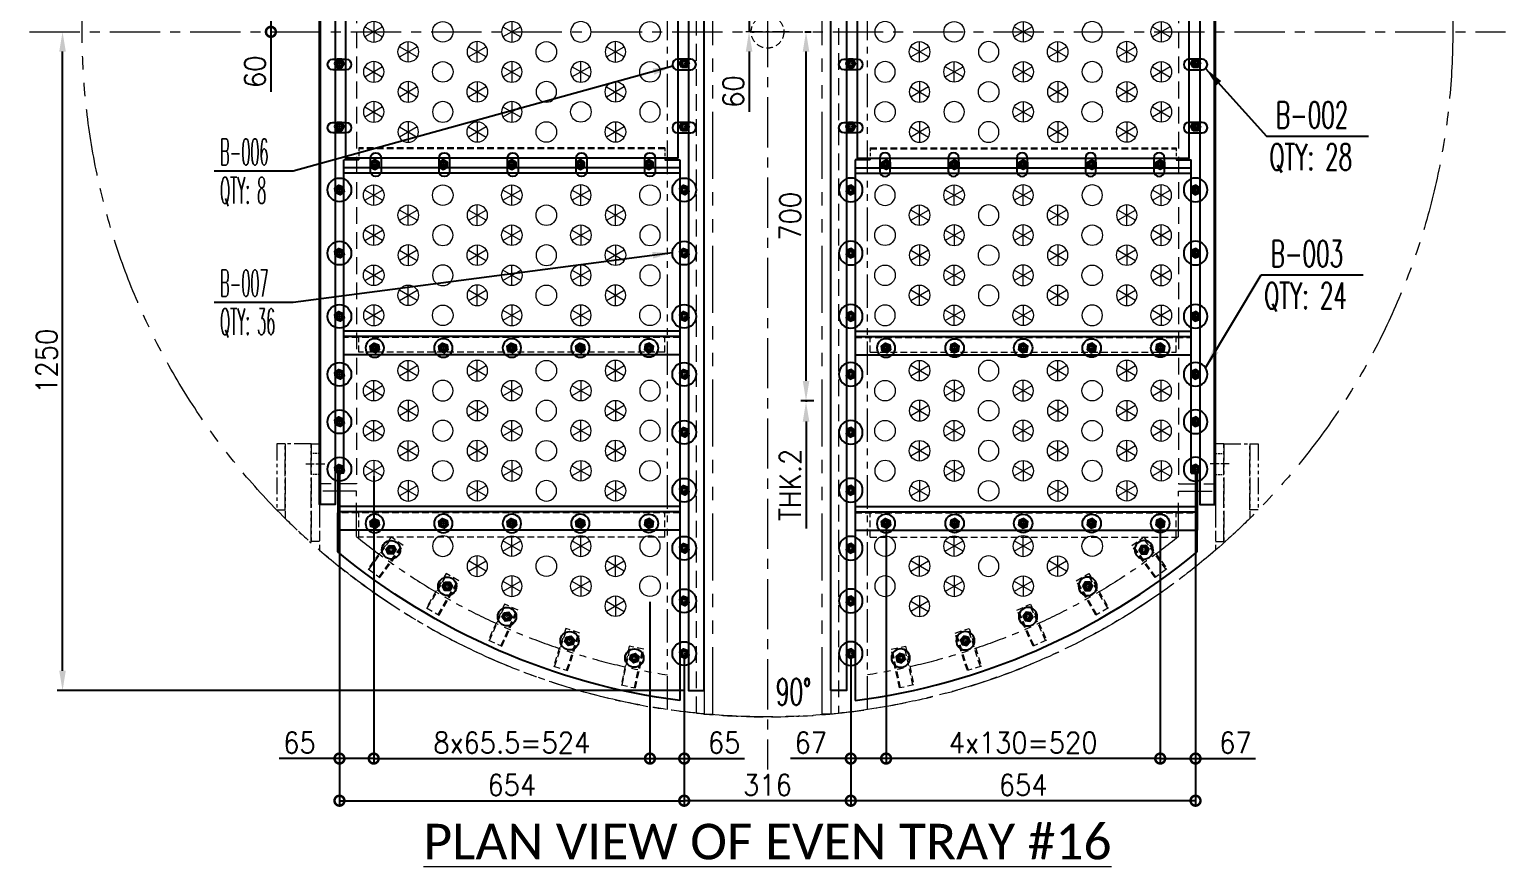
# Model space of a CAD drawing. Header units: inches. Extents: x -15980 to 45789, y -23276 to 2417.
# Drawn here: x 5910 to 8710, y -16133 to -14544 of the extents above; entities that cross this region are included whole.
import ezdxf
from ezdxf.enums import TextEntityAlignment as Align

# ---------------------------------------------------------------- set-up
doc = ezdxf.new("R2010")
doc.units = ezdxf.units.IN
doc.header["$MEASUREMENT"] = 0
for name, pattern in [('CENTER', [50.8, 31.75, -6.35, 6.35, -6.35]), ('CENTERX2', [101.6, 63.5, -12.7, 12.7, -12.7]), ('HIDDEN', [9.525, 6.35, -3.175]), ('HIDDENX2', [19.05, 12.7, -6.35]), ('PHANTOMX2', [127, 63.5, -12.7, 12.7, -12.7, 12.7, -12.7])]:
    doc.linetypes.add(name, pattern=pattern)
for name, color, linetype, lineweight in [('Center line', 181, 'CENTER', 5), ('CENTER LINES', 181, 'CENTERX2', 5), ('HATCH', 130, 'PHANTOMX2', 9), ('HIDDEN', 211, 'HIDDEN', 5), ('HIDDEN LINES', 211, 'HIDDENX2', 5), ('TEXT', 2, 'Continuous', 13)]:
    doc.layers.add(name, color=color, linetype=linetype, lineweight=lineweight)
doc.layers.add('dim', color=82, linetype='Continuous')
doc.styles.add('ROMANS', font='ROMANS.shx', dxfattribs={"width": 0.9, "bigfont": '@extfont2.shx'})
doc.styles.add('style4', font='calibri.ttf')
doc.dimstyles.new('1X25', dxfattribs={"dimscale": 25, "dimtxt": 1.6, "dimasz": 1.5, "dimexe": 0.4, "dimexo": 0.4, "dimgap": 0.4, "dimtad": 1, "dimdsep": 46, "dimtxsty": 'ROMANS', "dimcen": 0, "dimclrd": 256, "dimclre": 256, "dimclrt": 2, "dimadec": 0, "dimazin": 0, "dimtfac": 1, "dimtmove": 0, "dimatfit": 3, "dimfxl": 0.7, "dimlwd": -1, "dimlwe": -1, "dimarcsym": 1})

# ---------------------------------------------------------------- blocks, each defined once
blk = doc.blocks.new('A$Cce641c61')
at = {"ltscale": 5}
blk.add_lwpolyline([(1435, 2593), (1435, 7, -0.052064), (1165, 7), (1165, 2593, -0.052064)], format="xyb", close=True, dxfattribs=at)
at = {"ltscale": 2}
blk.add_circle((1300, 1300), 31, dxfattribs=at)
at = {"layer": 'Center line'}
for p, q in [((1300, 1341), (1300, 1259)), ((1341, 1300), (1259, 1300))]:
    blk.add_line(p, q, dxfattribs=at)
blk = doc.blocks.new('A$Ca867aaf6')
at = {"layer": 'HIDDEN', "ltscale": 2}
blk.add_blockref('A$Cce641c61', (0, 0), dxfattribs=at)
blk = doc.blocks.new('A$Cc8ec42cd')
at = {"ltscale": 2}
blk.add_lwpolyline([(0, 2589.5), (16, 2589.5), (16, -0.5), (0, -0.5)], close=True, dxfattribs=at)
blk = doc.blocks.new('A$C152ce7b7')
blk.add_lwpolyline([(1490, 2586, 0.013561), (1420, 2594.4), (1420, 5.6, 0.013561), (1490, 14)], format="xyb", close=True)
for centre in [(1458, 1240), (1458, 1120), (1458, 1000), (1458, 880), (1458, 760), (1458, 650), (1458, 540), (1458, 430), (1458, 320), (1458, 220), (1458, 120)]:
    blk.add_circle(centre, 5.5)
at = {"layer": 'Center line', "ltscale": 0.2}
for p, q in [((1466.4, 1240), (1449.6, 1240)), ((1458, 1248.4), (1458, 1231.6)), ((1466.4, 1120), (1449.6, 1120)), ((1458, 1128.4), (1458, 1111.6)), ((1458, 1008.4), (1458, 991.6)), ((1466.4, 1000), (1449.6, 1000)), ((1466.4, 880), (1449.6, 880)), ((1458, 888.4), (1458, 871.6)), ((1466.4, 760), (1449.6, 760)), ((1458, 768.4), (1458, 751.6)), ((1466.4, 650), (1449.6, 650)), ((1458, 658.4), (1458, 641.6)), ((1466.4, 540), (1449.6, 540)), ((1458, 548.4), (1458, 531.6)), ((1466.4, 430), (1449.6, 430)), ((1458, 438.4), (1458, 421.6)), ((1466.4, 320), (1449.6, 320)), ((1458, 328.4), (1458, 311.6)), ((1458, 228.4), (1458, 211.6)), ((1466.4, 220), (1449.6, 220)), ((1466.4, 120), (1449.6, 120)), ((1458, 128.4), (1458, 111.6))]:
    blk.add_line(p, q, dxfattribs=at)
blk = doc.blocks.new('A$C2abfb874')
at = {"ltscale": 0.5}
for p, q in [((1678.8, 633.2), (1678.8, 820.7)), ((1727.8, 633.2), (1727.8, 774.6)), ((1678.8, 633.2), (1727.8, 633.2))]:
    blk.add_line(p, q, dxfattribs=at)
for points in [[(1678.8, 633.2), (1662.8, 633.2), (1662.8, 818.2), (1678.8, 818.2)], [(1743.5, 758.2), (1727.8, 758.2), (1727.8, 633.2), (1743.5, 633.2)]]:
    blk.add_lwpolyline(points, close=True, dxfattribs=at)
blk.add_arc((812.8, -148.8), 1300, 45.2636, 48.2291, dxfattribs=at)
at = {"layer": 'Center line', "ltscale": 0.5}
blk.add_line((1688.8, 671.2), (1652.8, 671.2), dxfattribs=at)
at = {"layer": 'HIDDEN', "ltscale": 0.5}
for p, q in [((1662.8, 691.2), (1678.8, 691.2)), ((1662.8, 651.2), (1678.8, 651.2))]:
    blk.add_line(p, q, dxfattribs=at)
blk = doc.blocks.new('A$C3fa81b8f')
blk.add_lwpolyline([(1490, 2520.3, -0.133059), (2080, 2257.5), (2080, 2172), (2150, 2172), (2150, 2283.6, 0.142446), (1490, 2586)], format="xyb", close=True)
blk = doc.blocks.new('A$Cc8aaf600')
blk.add_blockref('A$C3fa81b8f', (-1127.5, -1853.2))
at = {"ltscale": 2}
blk.add_blockref('A$C2abfb874', (-640.3, -404.4), dxfattribs=at)
blk = doc.blocks.new('A$C957a42a7')
at = {"xscale": -1}
for name, p, rotation in [('A$C152ce7b7', (2600, 0), 359.9999999999987), ('A$Cc8ec42cd', (1196, 5.5), 359.9999999999987), ('A$Cc8aaf600', (1127.5, 746.8), 180)]:
    blk.add_blockref(name, p, dxfattribs=dict(at, rotation=rotation))
for name, p in [('A$Ca867aaf6', (0, 0)), ('A$Cc8ec42cd', (1404, 5.5)), ('A$C152ce7b7', (0, 0))]:
    blk.add_blockref(name, p)
at = {"rotation": 179.9999999999999}
blk.add_blockref('A$Cc8aaf600', (1472.5, 746.8), dxfattribs=at)
blk = doc.blocks.new('A$C0b408d54')
blk.add_lwpolyline([(0, 480), (630, 480), (630, 0), (0, 0)], close=True)
blk = doc.blocks.new('A$Cee575e1b')
blk.add_circle((7.5, 7.5), 5.5)
at = {"layer": 'Center line', "ltscale": 0.1}
for p, q in [((15, 7.5), (0, 7.5)), ((7.5, 15), (7.5, 0))]:
    blk.add_line(p, q, dxfattribs=at)
blk = doc.blocks.new('A$C3f851d6e')
at = {"layer": 'CENTER LINES'}
blk.add_line((723.6, -999.5), (731.6, -999.5), dxfattribs=at)
at = {"layer": 'HIDDEN', "ltscale": 5}
blk.add_line((728.6, -1037.5), (728.6, 678.5), dxfattribs=at)
blk.add_lwpolyline([(726.6, 678.5), (796.6, 678.5), (796.6, -1037.5), (726.6, -1037.5)], close=True, dxfattribs=at)
at = {"layer": 'HIDDEN LINES'}
for p, q in [((726.6, -992.5), (728.6, -992.5)), ((726.6, -1006.5), (728.6, -1006.5))]:
    blk.add_line(p, q, dxfattribs=at)
at = {"xscale": -1, "rotation": 180}
for p in [(757.1, -232), (757.1, -352), (757.1, -472), (757.1, -592), (757.1, -712), (757.1, -822), (757.1, -912), (757.1, -1002)]:
    blk.add_blockref('A$Cee575e1b', p, dxfattribs=at)
blk = doc.blocks.new('A$C91e3882d')
at = {"ltscale": 5}
blk.add_line((5, 0), (5, 1794), dxfattribs=at)
blk.add_lwpolyline([(3, 1794), (33, 1794), (33, 0), (3, 0)], close=True, dxfattribs=at)
at = {"layer": 'CENTER LINES'}
blk.add_line((0, 77), (8, 77), dxfattribs=at)
at = {"layer": 'HIDDEN LINES'}
for p, q in [((3, 84), (5, 84)), ((3, 70), (5, 70))]:
    blk.add_line(p, q, dxfattribs=at)
blk = doc.blocks.new('A$Cb12ea8f2')
blk.add_lwpolyline([(2500, 30), (0, 30), (0, 0), (2500, 0)], close=True)
blk = doc.blocks.new('A$C6a3627fe')
blk.add_circle((6.1, 6.1), 5.5)
at = {"layer": 'CENTER LINES'}
for p, q in [((0, 6.1), (12.1, 6.1)), ((6.1, 0), (6.1, 12.1))]:
    blk.add_line(p, q, dxfattribs=at)
blk = doc.blocks.new('A$C4fba82f2')
for p, q in [((638, 358), (0, 358)), ((638, 348.1), (0, 348.1)), ((638, 48), (0, 48)), ((638, 38.1), (0, 38.1)), ((29, 23), (0, 23)), ((609, 23), (638, 23))]:
    blk.add_line(p, q)
blk.add_lwpolyline([(638, 23), (638, 393), (0, 393), (0, 23)])
at = {"layer": 'HIDDEN LINES', "ltscale": 0.5}
for p, q in [((29, 0), (29, 23)), ((609, 0), (609, 23))]:
    blk.add_line(p, q, dxfattribs=at)
at = {"layer": 'HIDDEN LINES'}
for p, q in [((609, 2), (29, 2)), ((609, 0), (29, 0)), ((609, 0), (609, 3))]:
    blk.add_line(p, q, dxfattribs=at)
blk.add_blockref('A$C6a3627fe', (53, 374))
at = {"xscale": -1}
for p in [(195.1, 374), (325.1, 374), (455.1, 374), (585.1, 374), (65.1, 26), (195.1, 26), (325.1, 26), (455.1, 26), (585.1, 26)]:
    blk.add_blockref('A$C6a3627fe', p, dxfattribs=at)
blk = doc.blocks.new('A$C6dbf9a00')
for p, q in [((-11, 259.5), (-11, 368)), ((638, 333), (-11, 333)), ((638, 323.1), (-11, 323.1)), ((0, 259.5), (-11, 259.5))]:
    blk.add_line(p, q)
for points in [[(638, 2), (638, 368), (-11, 368)], [(0, 259.5), (0, 2)]]:
    blk.add_lwpolyline(points)
at = {"layer": 'HIDDEN LINES'}
for p, q in [((29, 30), (29, 0)), ((609, 30), (29, 30)), ((609, 30), (609, 0)), ((638, 2), (0, 2)), ((609, 0), (29, 0))]:
    blk.add_line(p, q, dxfattribs=at)
blk.add_blockref('A$C6a3627fe', (53, 348.9))
at = {"xscale": -1}
for p in [(195.1, 348.9), (325.1, 348.9), (455.1, 348.9), (585.1, 348.9), (65.1, 16), (195.1, 16), (325.1, 16), (455.1, 16), (585.1, 16)]:
    blk.add_blockref('A$C6a3627fe', p, dxfattribs=at)
blk = doc.blocks.new('A$C2ccb66f0')
blk.add_circle((5.5, 5.5), 5.5)
blk = doc.blocks.new('A$C6bf44817')
for p, q in [((943.1, 172.1), (943.1, 528.3)), ((294.1, 246.1), (294.1, 172.1))]:
    blk.add_line(p, q)
blk.add_arc((1109.1, -740.9), 1280, 97.4515, 129.5476)
at = {"layer": 'HIDDEN LINES'}
for p, q in [((914.1, 218.1), (334.1, 218.1)), ((334.1, 218.1), (334.1, 170.1)), ((914.1, 218.1), (914.1, 170.1)), ((943.1, 172.1), (294.1, 172.1)), ((914.1, 170.1), (334.1, 170.1))]:
    blk.add_line(p, q, dxfattribs=at)
for p, rotation in [((852.3, 441), 12), ((730.2, 407.7), 18.00000000000001), ((612.2, 361.8), 24.00000000000002), ((499.6, 303.8), 30.00000000000003), ((393.8, 234.3), 36.00000000000001)]:
    blk.add_blockref('A$C2ccb66f0', p, dxfattribs=dict(rotation=rotation))
at = {"xscale": -1}
for p in [(370.2, 186), (500.2, 186), (630.2, 186), (760.2, 186), (890.2, 186)]:
    blk.add_blockref('A$C6a3627fe', p, dxfattribs=at)
blk = doc.blocks.new('A$C764adc2b')
for name, p, rotation in [('A$Cb12ea8f2', (1130, 2530), 270), ('A$C4fba82f2', (2084, 1060), 180), ('A$C6dbf9a00', (2084, 702), 180), ('A$C6bf44817', (2389.1, 539.1), 180)]:
    blk.add_blockref(name, p, dxfattribs=dict(rotation=rotation))
at = {"xscale": -1}
for name, p, rotation in [('A$Cb12ea8f2', (1430, 2530), 90), ('A$C4fba82f2', (476, 1060), 180), ('A$C6dbf9a00', (476, 702), 180), ('A$C6bf44817', (170.9, 539.1), 180)]:
    blk.add_blockref(name, p, dxfattribs=dict(at, rotation=rotation))
for name, p in [('A$C91e3882d', (427, 383)), ('A$C3f851d6e', (-296.6, 1459.5)), ('A$C0b408d54', (480, 1040))]:
    blk.add_blockref(name, p)
for name, p in [('A$C91e3882d', (2133, 383)), ('A$C3f851d6e', (2856.6, 1459.5)), ('A$C0b408d54', (2080, 1040))]:
    blk.add_blockref(name, p, dxfattribs=at)
blk = doc.blocks.new('A$C11cce40c')
at = {"layer": 'TEXT'}
blk.add_circle((19.5, 19.5), 19.5, dxfattribs=at)
blk = doc.blocks.new('A$Ce7f1c790')
at = {"layer": 'TEXT'}
for p, q in [((2.6, 29.2), (36.4, 9.7)), ((36.4, 29.2), (2.6, 9.7)), ((19.5, 39), (19.5, 0))]:
    blk.add_line(p, q, dxfattribs=at)
blk.add_circle((19.5, 19.5), 19.5, dxfattribs=at)
blk = doc.blocks.new('A$C5fb7b078')
at = {"xscale": -1}
for name, p in [('A$Ce7f1c790', (39, 190)), ('A$Ce7f1c790', (301, 190)), ('A$C11cce40c', (432, 190)), ('A$C11cce40c', (1009, 190)), ('A$C11cce40c', (1402, 190)), ('A$Ce7f1c790', (39, 114)), ('A$Ce7f1c790', (301, 114)), ('A$C11cce40c', (1009, 114)), ('A$C11cce40c', (1402, 114)), ('A$Ce7f1c790', (104.5, 76)), ('A$C11cce40c', (366.5, 76)), ('A$Ce7f1c790', (1074.5, 76)), ('A$Ce7f1c790', (1336.5, 76)), ('A$Ce7f1c790', (39, 38)), ('A$Ce7f1c790', (301, 38)), ('A$Ce7f1c790', (104.5, 0)), ('A$Ce7f1c790', (1074.5, 0)), ('A$Ce7f1c790', (1336.5, 0)), ('A$C11cce40c', (1009, -120)), ('A$C11cce40c', (1402, -120)), ('A$Ce7f1c790', (1140, -196)), ('A$Ce7f1c790', (104.5, -234)), ('A$C11cce40c', (366.5, -234)), ('A$Ce7f1c790', (1074.5, -234)), ('A$Ce7f1c790', (1336.5, -234)), ('A$Ce7f1c790', (39, -348)), ('A$Ce7f1c790', (301, -348)), ('A$C11cce40c', (1009, -348)), ('A$C11cce40c', (1402, -348)), ('A$Ce7f1c790', (1140, -491)), ('A$Ce7f1c790', (104.5, -529)), ('A$C11cce40c', (366.5, -529)), ('A$Ce7f1c790', (1074.5, -529)), ('A$Ce7f1c790', (1336.5, -529)), ('A$Ce7f1c790', (39, -643)), ('A$Ce7f1c790', (301, -643)), ('A$C11cce40c', (1009, -643)), ('A$Ce7f1c790', (1140, -643)), ('A$C11cce40c', (1402, -643)), ('A$Ce7f1c790', (104.5, -681)), ('A$C11cce40c', (366.5, -681)), ('A$Ce7f1c790', (1074.5, -681)), ('A$Ce7f1c790', (1336.5, -681)), ('A$Ce7f1c790', (301, -862)), ('A$C11cce40c', (1009, -862)), ('A$Ce7f1c790', (1140, -862)), ('A$Ce7f1c790', (1074.5, -900))]:
    blk.add_blockref(name, p, dxfattribs=at)
for name, p in [('A$C11cce40c', (131, 190)), ('A$C11cce40c', (524, 190)), ('A$C11cce40c', (1101, 190)), ('A$Ce7f1c790', (1232, 190)), ('A$Ce7f1c790', (1494, 190)), ('A$C11cce40c', (131, 114)), ('A$C11cce40c', (524, 114)), ('A$Ce7f1c790', (1232, 114)), ('A$Ce7f1c790', (1494, 114)), ('A$Ce7f1c790', (196.5, 76)), ('A$Ce7f1c790', (458.5, 76)), ('A$C11cce40c', (1166.5, 76)), ('A$Ce7f1c790', (1428.5, 76)), ('A$Ce7f1c790', (1232, 38)), ('A$Ce7f1c790', (1494, 38)), ('A$Ce7f1c790', (196.5, 0)), ('A$Ce7f1c790', (458.5, 0)), ('A$Ce7f1c790', (1428.5, 0)), ('A$C11cce40c', (131, -120)), ('A$C11cce40c', (524, -120)), ('A$Ce7f1c790', (393, -196)), ('A$Ce7f1c790', (196.5, -234)), ('A$Ce7f1c790', (458.5, -234)), ('A$C11cce40c', (1166.5, -234)), ('A$Ce7f1c790', (1428.5, -234)), ('A$C11cce40c', (131, -348)), ('A$C11cce40c', (524, -348)), ('A$Ce7f1c790', (1232, -348)), ('A$Ce7f1c790', (1494, -348)), ('A$Ce7f1c790', (393, -491)), ('A$Ce7f1c790', (196.5, -529)), ('A$Ce7f1c790', (458.5, -529)), ('A$C11cce40c', (1166.5, -529)), ('A$Ce7f1c790', (1428.5, -529)), ('A$C11cce40c', (131, -643)), ('A$Ce7f1c790', (393, -643)), ('A$C11cce40c', (524, -643)), ('A$Ce7f1c790', (1232, -643)), ('A$Ce7f1c790', (1494, -643)), ('A$Ce7f1c790', (196.5, -681)), ('A$Ce7f1c790', (458.5, -681)), ('A$C11cce40c', (1166.5, -681)), ('A$Ce7f1c790', (1428.5, -681)), ('A$Ce7f1c790', (393, -862)), ('A$C11cce40c', (524, -862)), ('A$Ce7f1c790', (1232, -862)), ('A$Ce7f1c790', (458.5, -900))]:
    blk.add_blockref(name, p)
at = {"rotation": 180}
for name, p in [('A$Ce7f1c790', (104.5, 191)), ('A$C11cce40c', (366.5, 191)), ('A$Ce7f1c790', (1074.5, 191)), ('A$Ce7f1c790', (1336.5, 191)), ('A$Ce7f1c790', (1140, 153)), ('A$C11cce40c', (432, 77)), ('A$C11cce40c', (1009, 77)), ('A$C11cce40c', (1402, 77)), ('A$C11cce40c', (366.5, 39)), ('A$Ce7f1c790', (39, -81)), ('A$Ce7f1c790', (301, -81)), ('A$Ce7f1c790', (1140, -81)), ('A$Ce7f1c790', (104.5, -119)), ('A$C11cce40c', (366.5, -119)), ('A$Ce7f1c790', (1074.5, -119)), ('A$Ce7f1c790', (1336.5, -119)), ('A$Ce7f1c790', (39, -157)), ('A$Ce7f1c790', (301, -157)), ('A$C11cce40c', (1009, -157)), ('A$C11cce40c', (1402, -157)), ('A$Ce7f1c790', (39, -233)), ('A$Ce7f1c790', (301, -233)), ('A$C11cce40c', (1009, -233)), ('A$Ce7f1c790', (1140, -233)), ('A$C11cce40c', (1402, -233)), ('A$Ce7f1c790', (104.5, -271)), ('A$C11cce40c', (366.5, -271)), ('A$Ce7f1c790', (1074.5, -271)), ('A$Ce7f1c790', (1336.5, -271)), ('A$Ce7f1c790', (1140, -309)), ('A$Ce7f1c790', (104.5, -414)), ('A$C11cce40c', (366.5, -414)), ('A$Ce7f1c790', (1074.5, -414)), ('A$Ce7f1c790', (1336.5, -414)), ('A$Ce7f1c790', (39, -452)), ('A$Ce7f1c790', (301, -452)), ('A$C11cce40c', (1009, -452)), ('A$C11cce40c', (1402, -452)), ('A$Ce7f1c790', (39, -528)), ('A$Ce7f1c790', (301, -528)), ('A$C11cce40c', (1009, -528)), ('A$Ce7f1c790', (1140, -528)), ('A$C11cce40c', (1402, -528)), ('A$Ce7f1c790', (104.5, -566)), ('A$C11cce40c', (366.5, -566)), ('A$Ce7f1c790', (1074.5, -566)), ('A$Ce7f1c790', (1336.5, -566)), ('A$Ce7f1c790', (301, -747)), ('A$C11cce40c', (1009, -747)), ('A$Ce7f1c790', (1140, -747)), ('A$C11cce40c', (1402, -747)), ('A$C11cce40c', (366.5, -785)), ('A$Ce7f1c790', (1074.5, -785)), ('A$Ce7f1c790', (1336.5, -785))]:
    blk.add_blockref(name, p, dxfattribs=at)
at = {"xscale": -1, "rotation": 180}
for name, p in [('A$Ce7f1c790', (196.5, 191)), ('A$Ce7f1c790', (458.5, 191)), ('A$C11cce40c', (1166.5, 191)), ('A$Ce7f1c790', (1428.5, 191)), ('A$Ce7f1c790', (393, 153)), ('A$C11cce40c', (131, 77)), ('A$C11cce40c', (524, 77)), ('A$C11cce40c', (1101, 77)), ('A$C11cce40c', (1166.5, 39)), ('A$Ce7f1c790', (393, -81)), ('A$Ce7f1c790', (1232, -81)), ('A$Ce7f1c790', (1494, -81)), ('A$Ce7f1c790', (196.5, -119)), ('A$Ce7f1c790', (458.5, -119)), ('A$C11cce40c', (1166.5, -119)), ('A$Ce7f1c790', (1428.5, -119)), ('A$C11cce40c', (131, -157)), ('A$C11cce40c', (524, -157)), ('A$Ce7f1c790', (1232, -157)), ('A$Ce7f1c790', (1494, -157)), ('A$C11cce40c', (131, -233)), ('A$Ce7f1c790', (393, -233)), ('A$C11cce40c', (524, -233)), ('A$Ce7f1c790', (1232, -233)), ('A$Ce7f1c790', (1494, -233)), ('A$Ce7f1c790', (196.5, -271)), ('A$Ce7f1c790', (458.5, -271)), ('A$C11cce40c', (1166.5, -271)), ('A$Ce7f1c790', (1428.5, -271)), ('A$Ce7f1c790', (393, -309)), ('A$Ce7f1c790', (196.5, -414)), ('A$Ce7f1c790', (458.5, -414)), ('A$C11cce40c', (1166.5, -414)), ('A$Ce7f1c790', (1428.5, -414)), ('A$C11cce40c', (131, -452)), ('A$C11cce40c', (524, -452)), ('A$Ce7f1c790', (1232, -452)), ('A$Ce7f1c790', (1494, -452)), ('A$C11cce40c', (131, -528)), ('A$Ce7f1c790', (393, -528)), ('A$C11cce40c', (524, -528)), ('A$Ce7f1c790', (1232, -528)), ('A$Ce7f1c790', (1494, -528)), ('A$Ce7f1c790', (196.5, -566)), ('A$Ce7f1c790', (458.5, -566)), ('A$C11cce40c', (1166.5, -566)), ('A$Ce7f1c790', (1428.5, -566)), ('A$C11cce40c', (131, -747)), ('A$Ce7f1c790', (393, -747)), ('A$C11cce40c', (524, -747)), ('A$Ce7f1c790', (1232, -747)), ('A$Ce7f1c790', (196.5, -785)), ('A$Ce7f1c790', (458.5, -785)), ('A$C11cce40c', (1166.5, -785))]:
    blk.add_blockref(name, p, dxfattribs=at)
blk = doc.blocks.new('A$C6a1ac27a')
at = {"color": 2, "transparency": 33554585}
blk.add_lwpolyline([(26.1, 21), (18.8, 26.6), (10.2, 23.2), (8.9, 14), (16.2, 8.4), (24.8, 11.8)], close=True, dxfattribs=at)
at = {"ltscale": 0.5, "transparency": 33554585}
blk.add_circle((17.5, 17.5), 17.5, dxfattribs=at)
at = {"color": 2, "transparency": 33554585}
for radius in [7.3, 4.19]:
    blk.add_circle((17.5, 17.5), radius, dxfattribs=at)
at = {"layer": 'HATCH', "transparency": 33554585}
blk.add_arc((17.5, 17.5), 5, 11.9506, 281.9506, dxfattribs=at)
blk = doc.blocks.new('A$C06B83E83')
at = {"color": 2, "transparency": 33554585}
blk.add_lwpolyline([(31.1, 19), (23.8, 13.4), (15.2, 16.8), (13.9, 26), (21.2, 31.6), (29.8, 28.2)], close=True, dxfattribs=at)
at = {"ltscale": 0.5, "transparency": 33554585}
blk.add_circle((22.5, 22.5), 22.5, dxfattribs=at)
at = {"color": 2, "transparency": 33554585}
for radius in [7.3, 4.19]:
    blk.add_circle((22.5, 22.5), radius, dxfattribs=at)
at = {"layer": 'HATCH', "transparency": 33554585}
blk.add_arc((22.5, 22.5), 5, 78.0497, 348.0497, dxfattribs=at)
blk = doc.blocks.new('A$C180E2B9A')
at = {"transparency": 33554585}
blk.add_lwpolyline([(10, 0, -1), (10, 20), (35, 20, -1), (35, 0), (10, 0)], format="xyb", dxfattribs=at)
at = {"color": 2, "transparency": 33554585}
blk.add_lwpolyline([(27.1, 4), (31.7, 12), (27.1, 20), (17.9, 20), (13.3, 12), (17.9, 4)], close=True, dxfattribs=at)
for radius in [7.3, 4.19]:
    blk.add_circle((22.5, 12), radius, dxfattribs=at)
at = {"layer": 'HATCH', "transparency": 33554585}
blk.add_arc((22.5, 12), 5, 290, 200, dxfattribs=at)
blk = doc.blocks.new('A$C9178737d')
at = {"color": 2, "transparency": 33554559}
blk.add_lwpolyline([(25.5, 15.4), (17.5, 10.8), (9.5, 15.4), (9.5, 24.6), (17.5, 29.2), (25.5, 24.6)], close=True, dxfattribs=at)
at = {"transparency": 33554559}
blk.add_circle((17.5, 20), 17.5, dxfattribs=at)
at = {"color": 2, "transparency": 33554559}
for radius in [7.3, 4.19]:
    blk.add_circle((17.5, 20), radius, dxfattribs=at)
at = {"layer": 'CENTER LINES', "linetype": 'CENTER', "ltscale": 0.2, "transparency": 33554559}
for p, q in [((17.5, 28.1), (17.5, 11.9)), ((9.4, 20), (25.6, 20))]:
    blk.add_line(p, q, dxfattribs=at)
at = {"layer": 'HATCH', "transparency": 33554559}
blk.add_arc((17.5, 20), 5, 70, 340, dxfattribs=at)
at = {"layer": 'HIDDEN', "linetype": 'HIDDEN', "ltscale": 2, "transparency": 33554559}
for p, q in [((31.5, 75), (3.5, 75)), ((3.5, 75), (3.5, 0)), ((5.5, 75), (5.5, 0)), ((29.5, 75), (29.5, 0)), ((31.5, 0), (31.5, 75)), ((3.5, 0), (31.5, 0))]:
    blk.add_line(p, q, dxfattribs=at)
at = {"layer": 'HIDDEN LINES', "linetype": 'HIDDEN', "ltscale": 0.5, "transparency": 33554559}
blk.add_circle((17.5, 20), 5.25, dxfattribs=at)
blk = doc.blocks.new('A$C559dc4ab')
at = {"ltscale": 6}
for p in [(0, 1173.2), (970, 1173.2), (0, 1053.2), (970, 1053.2)]:
    blk.add_blockref('A$C180E2B9A', p, dxfattribs=at)
at = {"ltscale": 6, "xscale": -1}
for p in [(699, 1173.2), (1669, 1173.2), (699, 1053.2), (1669, 1053.2)]:
    blk.add_blockref('A$C180E2B9A', p, dxfattribs=at)
at = {"ltscale": 6}
for name, p, rotation in [('A$C180E2B9A', (101.5, 970.7), 90.00000000000001), ('A$C180E2B9A', (231.5, 970.7), 90.00000000000001), ('A$C180E2B9A', (361.5, 970.7), 90.00000000000001), ('A$C180E2B9A', (491.5, 970.7), 90.00000000000001), ('A$C180E2B9A', (621.5, 970.7), 90.00000000000001), ('A$C06B83E83', (0, 922.7), 359.9996870075435), ('A$C06B83E83', (654, 922.7), 359.9996870075435), ('A$C06B83E83', (0, 802.7), 359.9996870075435), ('A$C06B83E83', (654, 802.7), 359.9996870075435), ('A$C06B83E83', (0, 682.7), 359.9996870075435), ('A$C06B83E83', (654, 682.7), 359.9996870075435), ('A$C06B83E83', (0, 572.7), 359.9996870075435), ('A$C06B83E83', (654, 572.7), 359.9996870075435), ('A$C06B83E83', (0, 482.7), 359.9996870075435), ('A$C06B83E83', (654, 462.7), 359.9996870075435), ('A$C06B83E83', (0, 392.7), 359.9996870075435), ('A$C06B83E83', (654, 352.7), 359.9996870075435), ('A$C06B83E83', (654, 242.7), 359.9996870075435), ('A$C06B83E83', (654, 142.7), 359.9996870075435), ('A$C06B83E83', (654, 42.7), 359.9996870075435)]:
    blk.add_blockref(name, p, dxfattribs=dict(at, rotation=rotation))
at = {"ltscale": 6, "xscale": -1}
for name, p, rotation in [('A$C180E2B9A', (1047.5, 970.7), 270), ('A$C180E2B9A', (1177.5, 970.7), 270), ('A$C180E2B9A', (1307.5, 970.7), 270), ('A$C180E2B9A', (1437.5, 970.7), 270), ('A$C180E2B9A', (1567.5, 970.7), 270), ('A$C06B83E83', (1015, 922.7), 0.0003129924565126174), ('A$C06B83E83', (1669, 922.7), 0.0003129924565126174), ('A$C06B83E83', (1015, 802.7), 0.0003129924565126174), ('A$C06B83E83', (1669, 802.7), 0.0003129924565126174), ('A$C06B83E83', (1015, 682.7), 0.0003129924565126174), ('A$C06B83E83', (1669, 682.7), 0.0003129924565126174), ('A$C06B83E83', (1015, 572.7), 0.0003129924565126174), ('A$C06B83E83', (1669, 572.7), 0.0003129924565126174), ('A$C06B83E83', (1015, 462.7), 0.0003129924565126174), ('A$C06B83E83', (1669, 482.7), 0.0003129924565126174), ('A$C06B83E83', (1669, 392.7), 0.0003129924565126174), ('A$C06B83E83', (1015, 352.7), 0.0003129924565126174), ('A$C06B83E83', (1015, 242.7), 0.0003129924565126174), ('A$C06B83E83', (1015, 142.7), 0.0003129924565126174), ('A$C06B83E83', (1015, 42.7), 0.0003129924565126174)]:
    blk.add_blockref(name, p, dxfattribs=dict(at, rotation=rotation))
at = {"xscale": -1}
for name, p, rotation in [('A$C6a1ac27a', (72, 662.7), 180), ('A$C6a1ac27a', (202, 662.7), 180), ('A$C6a1ac27a', (332, 662.7), 180), ('A$C6a1ac27a', (462, 662.7), 180), ('A$C6a1ac27a', (1042, 662.7), 180), ('A$C6a1ac27a', (72, 329.7), 180), ('A$C6a1ac27a', (202, 329.7), 180), ('A$C6a1ac27a', (332, 329.7), 180), ('A$C6a1ac27a', (462, 329.7), 180), ('A$C6a1ac27a', (1042, 329.7), 180), ('A$C9178737d', (1522.7, 268.1), 216.0000000001612), ('A$C9178737d', (1416.8, 201.5), 210.0000000001612), ('A$C9178737d', (1304.6, 146.4), 204.0000000001612), ('A$C9178737d', (1187.1, 103.2), 198.0000000001612), ('A$C9178737d', (1065.8, 72.6), 192.0000000001613)]:
    blk.add_blockref(name, p, dxfattribs=dict(at, rotation=rotation))
for name, p, rotation in [('A$C6a1ac27a', (627, 662.7), 180), ('A$C6a1ac27a', (1207, 662.7), 180), ('A$C6a1ac27a', (1337, 662.7), 180), ('A$C6a1ac27a', (1467, 662.7), 180), ('A$C6a1ac27a', (1597, 662.7), 180), ('A$C6a1ac27a', (627, 329.7), 180), ('A$C6a1ac27a', (1207, 329.7), 180), ('A$C6a1ac27a', (1337, 329.7), 180), ('A$C6a1ac27a', (1467, 329.7), 180), ('A$C6a1ac27a', (1597, 329.7), 180), ('A$C9178737d', (146.3, 268.1), 143.9999999998388), ('A$C9178737d', (252.2, 201.5), 149.9999999998388), ('A$C9178737d', (364.4, 146.4), 155.9999999998388), ('A$C9178737d', (481.9, 103.2), 161.9999999998388), ('A$C9178737d', (603.2, 72.6), 167.9999999998388)]:
    blk.add_blockref(name, p, dxfattribs=dict(rotation=rotation))
blk = doc.blocks.new('_DotSmall')
at = {"color": 0, "linetype": 'ByBlock', "const_width": 0.5}
blk.add_lwpolyline([(-0.0625, 0, 1), (0.0625, 0, 1)], format="xyb", close=True, dxfattribs=at)
blk = doc.blocks.new('*D498')
at = {"layer": 'Defpoints', "color": 0, "transparency": 16777216}
for p in [(8122.1, -15378.6), (8055.1, -15481.6), (8055.1, -15927.7)]:
    blk.add_point(p, dxfattribs=at)
at = {"layer": 'dim', "transparency": 16777216}
for p, q in [((8122.1, -15388.6), (8122.1, -15937.7)), ((8055.1, -15491.6), (8055.1, -15937.7)), ((8055.1, -15927.7), (8122.1, -15927.7)), ((8122.1, -15927.7), (8236.2, -15927.7))]:
    blk.add_line(p, q, dxfattribs=at)
at = {"layer": 'dim', "transparency": 16777216, "xscale": 37.5, "yscale": 37.5, "zscale": 37.5, "rotation": 180}
blk.add_blockref('_DotSmall', (8055.1, -15927.7), dxfattribs=at)
at = {"layer": 'dim', "transparency": 16777216, "xscale": 37.5, "yscale": 37.5, "zscale": 37.5}
blk.add_blockref('_DotSmall', (8122.1, -15927.7), dxfattribs=at)
at = {"layer": 'dim', "color": 2, "transparency": 16777216, "insert": (8197.9, -15897.7), "char_height": 40, "attachment_point": 5, "style": 'ROMANS'}
blk.add_mtext('67', dxfattribs=at)
blk = doc.blocks.new('*D499')
at = {"layer": 'Defpoints', "color": 0, "transparency": 16777216}
for p in [(7535.1, -15481.6), (8055.1, -15481.6), (7535.1, -15927.7)]:
    blk.add_point(p, dxfattribs=at)
at = {"layer": 'dim', "transparency": 16777216}
for p, q in [((7535.1, -15491.6), (7535.1, -15937.7)), ((8055.1, -15491.6), (8055.1, -15937.7)), ((8055.1, -15927.7), (7535.1, -15927.7))]:
    blk.add_line(p, q, dxfattribs=at)
at = {"layer": 'dim', "transparency": 16777216, "xscale": 37.5, "yscale": 37.5, "zscale": 37.5, "rotation": 180}
blk.add_blockref('_DotSmall', (7535.1, -15927.7), dxfattribs=at)
at = {"layer": 'dim', "transparency": 16777216, "xscale": 37.5, "yscale": 37.5, "zscale": 37.5}
blk.add_blockref('_DotSmall', (8055.1, -15927.7), dxfattribs=at)
at = {"layer": 'dim', "color": 2, "transparency": 16777216, "insert": (7795.1, -15897.7), "char_height": 40, "attachment_point": 5, "style": 'ROMANS'}
blk.add_mtext('4x130=520', dxfattribs=at)
blk = doc.blocks.new('*D500')
at = {"layer": 'Defpoints', "color": 0, "transparency": 16777216}
for p in [(7535.1, -15481.6), (7468.1, -15728.6), (7468.1, -15927.7)]:
    blk.add_point(p, dxfattribs=at)
at = {"layer": 'dim', "transparency": 16777216}
for p, q in [((7535.1, -15491.6), (7535.1, -15937.7)), ((7468.1, -15738.6), (7468.1, -15937.7)), ((7468.1, -15927.7), (7354, -15927.7)), ((7535.1, -15927.7), (7468.1, -15927.7))]:
    blk.add_line(p, q, dxfattribs=at)
at = {"layer": 'dim', "transparency": 16777216, "xscale": 37.5, "yscale": 37.5, "zscale": 37.5, "rotation": 180}
blk.add_blockref('_DotSmall', (7468.1, -15927.7), dxfattribs=at)
at = {"layer": 'dim', "transparency": 16777216, "xscale": 37.5, "yscale": 37.5, "zscale": 37.5}
blk.add_blockref('_DotSmall', (7535.1, -15927.7), dxfattribs=at)
at = {"layer": 'dim', "color": 2, "transparency": 16777216, "insert": (7392.3, -15897.7), "char_height": 40, "attachment_point": 5, "style": 'ROMANS'}
blk.add_mtext('67', dxfattribs=at)
blk = doc.blocks.new('*D501')
at = {"layer": 'Defpoints', "color": 0, "transparency": 16777216}
for p in [(8122.1, -15378.6), (7468.1, -15728.6), (7468.1, -16007.7)]:
    blk.add_point(p, dxfattribs=at)
at = {"layer": 'dim', "transparency": 16777216}
for p, q in [((8122.1, -15388.6), (8122.1, -16017.7)), ((7468.1, -15738.6), (7468.1, -16017.7)), ((8122.1, -16007.7), (7468.1, -16007.7))]:
    blk.add_line(p, q, dxfattribs=at)
at = {"layer": 'dim', "transparency": 16777216, "xscale": 37.5, "yscale": 37.5, "zscale": 37.5, "rotation": 180}
blk.add_blockref('_DotSmall', (7468.1, -16007.7), dxfattribs=at)
at = {"layer": 'dim', "transparency": 16777216, "xscale": 37.5, "yscale": 37.5, "zscale": 37.5}
blk.add_blockref('_DotSmall', (8122.1, -16007.7), dxfattribs=at)
at = {"layer": 'dim', "color": 2, "transparency": 16777216, "insert": (7795.1, -15977.7), "char_height": 40, "attachment_point": 5, "style": 'ROMANS'}
blk.add_mtext('654', dxfattribs=at)
blk = doc.blocks.new('*D487')
at = {"layer": 'Defpoints', "color": 0, "transparency": 16777216}
for p in [(6498.1, -15378.6), (7152.1, -15728.6), (7152.1, -16007.7)]:
    blk.add_point(p, dxfattribs=at)
at = {"layer": 'dim', "transparency": 16777216}
for p, q in [((6498.1, -15388.6), (6498.1, -16017.7)), ((7152.1, -15738.6), (7152.1, -16017.7)), ((6498.1, -16007.7), (7152.1, -16007.7))]:
    blk.add_line(p, q, dxfattribs=at)
at = {"layer": 'dim', "transparency": 16777216, "xscale": 37.5, "yscale": 37.5, "zscale": 37.5, "rotation": 180}
blk.add_blockref('_DotSmall', (6498.1, -16007.7), dxfattribs=at)
at = {"layer": 'dim', "transparency": 16777216, "xscale": 37.5, "yscale": 37.5, "zscale": 37.5}
blk.add_blockref('_DotSmall', (7152.1, -16007.7), dxfattribs=at)
at = {"layer": 'dim', "color": 2, "transparency": 16777216, "insert": (6825.1, -15977.7), "char_height": 40, "attachment_point": 5, "style": 'ROMANS'}
blk.add_mtext('654', dxfattribs=at)
blk = doc.blocks.new('*D502')
at = {"layer": 'Defpoints', "color": 0, "transparency": 16777216}
for p in [(6498.1, -15378.6), (6563.1, -15381.6), (6563.1, -15927.7)]:
    blk.add_point(p, dxfattribs=at)
at = {"layer": 'dim', "transparency": 16777216}
for p, q in [((6498.1, -15388.6), (6498.1, -15937.7)), ((6563.1, -15391.6), (6563.1, -15937.7)), ((6498.1, -15927.7), (6384, -15927.7)), ((6563.1, -15927.7), (6498.1, -15927.7))]:
    blk.add_line(p, q, dxfattribs=at)
at = {"layer": 'dim', "transparency": 16777216, "xscale": 37.5, "yscale": 37.5, "zscale": 37.5, "rotation": 180}
blk.add_blockref('_DotSmall', (6498.1, -15927.7), dxfattribs=at)
at = {"layer": 'dim', "transparency": 16777216, "xscale": 37.5, "yscale": 37.5, "zscale": 37.5}
blk.add_blockref('_DotSmall', (6563.1, -15927.7), dxfattribs=at)
at = {"layer": 'dim', "color": 2, "transparency": 16777216, "insert": (6422.3, -15897.7), "char_height": 40, "attachment_point": 5, "style": 'ROMANS'}
blk.add_mtext('65', dxfattribs=at)
blk = doc.blocks.new('*D503')
at = {"layer": 'Defpoints', "color": 0, "transparency": 16777216}
for p in [(6563.1, -15381.6), (7087.1, -15620.1), (7087.1, -15927.7)]:
    blk.add_point(p, dxfattribs=at)
at = {"layer": 'dim', "transparency": 16777216}
for p, q in [((6563.1, -15391.6), (6563.1, -15937.7)), ((7087.1, -15630.1), (7087.1, -15937.7)), ((6563.1, -15927.7), (7087.1, -15927.7))]:
    blk.add_line(p, q, dxfattribs=at)
at = {"layer": 'dim', "transparency": 16777216, "xscale": 37.5, "yscale": 37.5, "zscale": 37.5, "rotation": 180}
blk.add_blockref('_DotSmall', (6563.1, -15927.7), dxfattribs=at)
at = {"layer": 'dim', "transparency": 16777216, "xscale": 37.5, "yscale": 37.5, "zscale": 37.5}
blk.add_blockref('_DotSmall', (7087.1, -15927.7), dxfattribs=at)
at = {"layer": 'dim', "color": 2, "transparency": 16777216, "insert": (6825.1, -15897.7), "char_height": 40, "attachment_point": 5, "style": 'ROMANS'}
blk.add_mtext('8x65.5=524', dxfattribs=at)
blk = doc.blocks.new('*D488')
at = {"layer": 'Defpoints', "color": 0, "transparency": 16777216}
for p in [(7087.1, -15620.1), (7152.1, -15728.6), (7152.1, -15927.7)]:
    blk.add_point(p, dxfattribs=at)
at = {"layer": 'dim', "transparency": 16777216}
for p, q in [((7087.1, -15630.1), (7087.1, -15937.7)), ((7152.1, -15738.6), (7152.1, -15937.7)), ((7087.1, -15927.7), (7152.1, -15927.7)), ((7152.1, -15927.7), (7266.2, -15927.7))]:
    blk.add_line(p, q, dxfattribs=at)
at = {"layer": 'dim', "transparency": 16777216, "xscale": 37.5, "yscale": 37.5, "zscale": 37.5, "rotation": 180}
blk.add_blockref('_DotSmall', (7087.1, -15927.7), dxfattribs=at)
at = {"layer": 'dim', "transparency": 16777216, "xscale": 37.5, "yscale": 37.5, "zscale": 37.5}
blk.add_blockref('_DotSmall', (7152.1, -15927.7), dxfattribs=at)
at = {"layer": 'dim', "color": 2, "transparency": 16777216, "insert": (7227.9, -15897.7), "char_height": 40, "attachment_point": 5, "style": 'ROMANS'}
blk.add_mtext('65', dxfattribs=at)
blk = doc.blocks.new('*D489')
at = {"layer": 'Defpoints', "color": 0, "transparency": 16777216}
for p in [(7152.1, -15728.6), (7468.1, -15728.6), (7152.1, -16007.7)]:
    blk.add_point(p, dxfattribs=at)
at = {"layer": 'dim', "transparency": 16777216}
for p, q in [((7152.1, -15738.6), (7152.1, -16017.7)), ((7468.1, -15738.6), (7468.1, -16017.7)), ((7468.1, -16007.7), (7152.1, -16007.7))]:
    blk.add_line(p, q, dxfattribs=at)
at = {"layer": 'dim', "transparency": 16777216, "xscale": 37.5, "yscale": 37.5, "zscale": 37.5, "rotation": 180}
blk.add_blockref('_DotSmall', (7152.1, -16007.7), dxfattribs=at)
at = {"layer": 'dim', "transparency": 16777216, "xscale": 37.5, "yscale": 37.5, "zscale": 37.5}
blk.add_blockref('_DotSmall', (7468.1, -16007.7), dxfattribs=at)
at = {"layer": 'dim', "color": 2, "transparency": 16777216, "insert": (7310.1, -15977.7), "char_height": 40, "attachment_point": 5, "style": 'ROMANS'}
blk.add_mtext('316', dxfattribs=at)
blk = doc.blocks.new('*D504')
at = {"layer": 'Defpoints', "color": 0, "transparency": 16777216}
for p in [(7371.2, -14548.6), (7383.2, -14548.6), (7408.1, -15248.6)]:
    blk.add_point(p, dxfattribs=at)
at = {"layer": 'dim', "transparency": 16777216}
for p, q in [((7381.2, -14548.6), (7393.2, -14548.6)), ((7383.2, -15211.1), (7383.2, -14586.1)), ((7398.1, -15248.6), (7373.2, -15248.6))]:
    blk.add_line(p, q, dxfattribs=at)
for points in [[(7377, -14586.1), (7389.5, -14586.1), (7383.2, -14548.6)], [(7377, -15211.1), (7389.5, -15211.1), (7383.2, -15248.6)]]:
    blk.add_solid(points, dxfattribs=at)
at = {"layer": 'dim', "color": 2, "transparency": 16777216, "insert": (7353.2, -14898.6), "char_height": 40, "attachment_point": 5, "rotation": 90, "style": 'ROMANS'}
blk.add_mtext('700', dxfattribs=at)
blk = doc.blocks.new('*D490')
at = {"layer": 'Defpoints', "color": 0, "transparency": 16777216}
for p in [(7383.2, -15248.6), (7383.2, -15250.6), (7383.2, -15250.6)]:
    blk.add_point(p, dxfattribs=at)
at = {"layer": 'dim', "transparency": 16777216}
for p, q in [((7383.2, -15211.1), (7383.2, -15173.6)), ((7383.2, -15248.6), (7383.2, -15250.6)), ((7383.2, -15288.1), (7383.2, -15491.3))]:
    blk.add_line(p, q, dxfattribs=at)
for points in [[(7377, -15211.1), (7389.5, -15211.1), (7383.2, -15248.6)], [(7377, -15288.1), (7389.5, -15288.1), (7383.2, -15250.6)]]:
    blk.add_solid(points, dxfattribs=at)
at = {"layer": 'dim', "color": 2, "transparency": 16777216, "insert": (7353.2, -15408.4), "char_height": 40, "attachment_point": 5, "rotation": 90, "style": 'ROMANS'}
blk.add_mtext('THK.2', dxfattribs=at)
blk = doc.blocks.new('*D505')
at = {"layer": 'Defpoints', "color": 0, "transparency": 16777216}
for p in [(7159.4, -14488.6), (7275.1, -14488.6), (7271.3, -14548.6)]:
    blk.add_point(p, dxfattribs=at)
at = {"layer": 'dim', "transparency": 16777216}
for p, q in [((7275.1, -14451.1), (7275.1, -14413.6)), ((7169.4, -14488.6), (7285.1, -14488.6)), ((7275.1, -14488.6), (7275.1, -14548.6)), ((7281.3, -14548.6), (7285.1, -14548.6)), ((7275.1, -14586.1), (7275.1, -14700.2))]:
    blk.add_line(p, q, dxfattribs=at)
for points in [[(7268.9, -14451.1), (7281.4, -14451.1), (7275.1, -14488.6)], [(7268.9, -14586.1), (7281.4, -14586.1), (7275.1, -14548.6)]]:
    blk.add_solid(points, dxfattribs=at)
at = {"layer": 'dim', "color": 2, "transparency": 16777216, "insert": (7245.1, -14661.9), "char_height": 40, "attachment_point": 5, "rotation": 90, "style": 'ROMANS'}
blk.add_mtext('60', dxfattribs=at)
blk = doc.blocks.new('*D493')
at = {"layer": 'Defpoints', "color": 0, "transparency": 16777216}
for p in [(6368, -14488.6), (6490.8, -14488.6), (6370.4, -14548.6)]:
    blk.add_point(p, dxfattribs=at)
at = {"layer": 'dim', "transparency": 16777216}
for p, q in [((6480.8, -14488.6), (6358, -14488.6)), ((6368, -14488.6), (6368, -14548.6)), ((6360.4, -14548.6), (6358, -14548.6)), ((6368, -14548.6), (6368, -14662.7))]:
    blk.add_line(p, q, dxfattribs=at)
at = {"layer": 'dim', "transparency": 16777216, "xscale": 37.5, "yscale": 37.5, "zscale": 37.5}
for p, rotation in [((6368, -14488.6), 90), ((6368, -14548.6), 270)]:
    blk.add_blockref('_DotSmall', p, dxfattribs=dict(at, rotation=rotation))
at = {"layer": 'dim', "color": 2, "transparency": 16777216, "insert": (6338, -14624.4), "char_height": 40, "attachment_point": 5, "rotation": 90, "style": 'ROMANS'}
blk.add_mtext('60', dxfattribs=at)
blk = doc.blocks.new('*D513')
at = {"layer": 'Defpoints', "color": 0, "transparency": 16777216}
for p in [(8115.8, -13553.9), (6504.5, -15543.2)]:
    blk.add_point(p, dxfattribs=at)
at = {"layer": 'dim', "transparency": 16777216}
blk.add_line((8355.9, -13257.4), (8139.4, -13524.8), dxfattribs=at)
blk.add_solid([(8134.5, -13520.9), (8144.2, -13528.7), (8115.8, -13553.9)], dxfattribs=at)
at = {"layer": 'dim', "color": 2, "transparency": 16777216, "char_height": 40, "attachment_point": 5, "rotation": 50.9933, "style": 'ROMANS'}
for s, insert in [('PLATE O.D.', (8236.2, -13357.5)), ('∅2560', (8282.9, -13395.3))]:
    blk.add_mtext(s, dxfattribs=dict(at, insert=insert))
blk = doc.blocks.new('*D514')
at = {"layer": 'Defpoints', "color": 0, "transparency": 16777216}
for p in [(5972.8, -14548.6), (5972.8, -14548.6), (7160.1, -15798.6)]:
    blk.add_point(p, dxfattribs=at)
at = {"layer": 'dim', "transparency": 16777216}
for p, q in [((5972.8, -15761.1), (5972.8, -14586.1)), ((7150.1, -15798.6), (5962.8, -15798.6))]:
    blk.add_line(p, q, dxfattribs=at)
for points in [[(5966.5, -14586.1), (5979, -14586.1), (5972.8, -14548.6)], [(5966.5, -15761.1), (5979, -15761.1), (5972.8, -15798.6)]]:
    blk.add_solid(points, dxfattribs=at)
at = {"layer": 'dim', "color": 2, "transparency": 16777216, "insert": (5942.8, -15173.6), "char_height": 40, "attachment_point": 5, "rotation": 90, "style": 'ROMANS'}
blk.add_mtext('1250', dxfattribs=at)
blk = doc.blocks.new('*D515')
at = {"layer": 'Defpoints', "color": 0, "transparency": 16777216}
for p in [(7310.1, -13148.6), (7214.7, -13183.6), (7055.8, -13352.2), (7059.2, -13368), (7310.1, -15948.6)]:
    blk.add_point(p, dxfattribs=at)
at = {"layer": 'dim', "transparency": 16777216}
blk.add_line((7053.7, -13342.4), (7023.6, -13200.4), dxfattribs=at)
blk.add_arc((7310.1, -14548.6), 1368.3, 91.5703, 100.4297, dxfattribs=at)
for points in [[(7272.5, -13174.6), (7272.7, -13187.1), (7310.1, -13180.3)], [(7063.6, -13209), (7061.2, -13196.8), (7025.6, -13210.2)]]:
    blk.add_solid(points, dxfattribs=at)
at = {"layer": 'dim', "color": 2, "transparency": 16777216, "insert": (7164, -13158), "char_height": 40, "attachment_point": 5, "rotation": 6, "style": 'ROMANS'}
blk.add_mtext('12°', dxfattribs=at)
blk = doc.blocks.new('*D562')
at = {"layer": 'Defpoints', "color": 0, "transparency": 16777216}
for p in [(6389.9, -13630.4), (8230.4, -15466.8)]:
    blk.add_point(p, dxfattribs=at)
at = {"layer": 'dim', "transparency": 16777216}
blk.add_line((6130.9, -13371.9), (6363.3, -13603.9), dxfattribs=at)
blk.add_solid([(6367.7, -13599.4), (6358.9, -13608.3), (6389.9, -13630.4)], dxfattribs=at)
at = {"layer": 'dim', "color": 2, "transparency": 16777216, "char_height": 40, "attachment_point": 5, "rotation": 315.0632, "style": 'ROMANS'}
for s, insert in [('SHELL I.D.', (6255, -13453.4)), ('∅2600', (6212.6, -13495.9))]:
    blk.add_mtext(s, dxfattribs=dict(at, insert=insert))

msp = doc.modelspace()

# ---------------------------------------------------------------- linework, layer by layer
at = {"layer": 'Center line', "ltscale": 3}
for p, q in [((7310.12, -13148.582), (7310.12, -15948.582)), ((5910.12, -14548.582), (8710.12, -14548.582))]:
    msp.add_line(p, q, dxfattribs=at)
at = {"layer": 'HATCH', "ltscale": 2}
msp.add_circle((7310.12, -14548.582), 1300, dxfattribs=at)

# ---------------------------------------------------------------- block references
for name, p in [('A$C764adc2b', (6030.12, -15828.582)), ('A$C559dc4ab', (6475.62, -15793.741)), ('A$C5fb7b078', (6543.62, -14758.082))]:
    msp.add_blockref(name, p)
msp.add_blockref('A$C957a42a7', (6010.12, -15848.582), dxfattribs=at)

# ---------------------------------------------------------------- texts
at = {"layer": 'TEXT', "ltscale": 0.5, "style": 'ROMANS'}
for s, width, p in [('B-002', 0.6, (8274.473, -14731.236)), ('B-006', 0.4, (6271.716, -14801.421)), ('QTY: 28', 0.6, (8262.447, -14810.961)), ('QTY: 8', 0.4, (6271.716, -14874.602)), ('B-003', 0.6, (8264.594, -14994.612)), ('B-007', 0.4, (6271.716, -15050.556)), ('QTY: 24', 0.6, (8252.568, -15074.337)), ('QTY: 36', 0.4, (6271.716, -15123.736)), ('90%%D', 0.6, (7326.122, -15826.082))]:
    msp.add_text(s, height=50, dxfattribs=dict(at, width=width)).set_placement(p)
at = {"layer": 'TEXT', "style": 'style4'}
msp.add_text('%%UPLAN VIEW OF EVEN TRAY #16', height=67.5, dxfattribs=at).set_placement((7310.12, -16085.281), align=Align.MIDDLE_CENTER)

# ---------------------------------------------------------------- dimensions: what is measured, and where the dimension line sits
at = {"layer": 'dim'}
dim = msp.add_angular_dim_2l(base=(7214.674, -13183.645), line1=((7310.12, -13148.582), (7310.12, -15948.582)), line2=((7055.826, -13352.225), (7059.188, -13368.041)), dimstyle='1X25', dxfattribs=at)
dim.commit()
dim.dimension.update_dxf_attribs({"geometry": '*D515', "text_midpoint": (7163.961, -13157.972)})
dim = msp.add_diameter_dim_2p(p1=(6504.474, -15543.235), p2=(8115.766, -13553.929), text='PLATE O.D.\\X<>', dimstyle='1X25', override={"dimtofl": 0}, dxfattribs=at)
dim.commit()
dim.dimension.update_dxf_attribs({"geometry": '*D513', "text_midpoint": (8259.55, -13376.414), "dimtype": 163})
dim = msp.add_diameter_dim_2p(p1=(8230.372, -15466.807), p2=(6389.869, -13630.357), text='SHELL I.D.\\X<>', dimstyle='1X25', override={"dimtofl": 0}, dxfattribs=at)
dim.commit()
dim.dimension.update_dxf_attribs({"geometry": '*D562', "text_midpoint": (6233.83, -13474.663)})
dim = msp.add_linear_dim(base=(7275.142, -14488.582), p1=(7271.329, -14548.582), p2=(7159.42, -14488.582), angle=90, dimstyle='1X25', dxfattribs=at)
dim.commit()
dim.dimension.update_dxf_attribs({"geometry": '*D505', "text_midpoint": (7275.142, -14661.868), "dimtype": 160})
for base, p1, p2, angle, override, picture, middle in [((6368.032, -14488.582), (6370.376, -14548.582), (6490.82, -14488.582), 90, {"dimblk1": 'DotSmall', "dimblk2": 'DotSmall', "dimsah": 1}, '*D493', (6368.032, -14624.368)), ((7152.12, -16007.665), (6498.12, -15378.582), (7152.12, -15728.582), 180, {"dimblk1": 'DotSmall', "dimblk2": 'DotSmall', "dimsah": 1, "dimtmove": 0}, '*D487', (6825.12, -16007.665))]:
    dim = msp.add_linear_dim(base=base, p1=p1, p2=p2, angle=angle, dimstyle='1X25', override=override, dxfattribs=at)
    dim.commit()
    dim.dimension.update_dxf_attribs({"geometry": picture, "text_midpoint": middle, "dimtype": 160})
for base, p1, p2, picture, middle in [((5972.798, -14548.582), (7160.12, -15798.582), (5972.798, -14548.582), '*D514', (5942.798, -15173.582)), ((7383.244, -14548.582), (7408.076, -15248.582), (7371.192, -14548.582), '*D504', (7353.244, -14898.582))]:
    dim = msp.add_linear_dim(base=base, p1=p1, p2=p2, angle=90, dimstyle='1X25', dxfattribs=at)
    dim.commit()
    dim.dimension.update_dxf_attribs({"geometry": picture, "text_midpoint": middle})
dim = msp.add_linear_dim(base=(7383.244, -15250.582), p1=(7383.244, -15248.582), p2=(7383.244, -15250.582), angle=90, text='THK.<>', dimstyle='1X25', dxfattribs=at)
dim.commit()
dim.dimension.update_dxf_attribs({"geometry": '*D490', "text_midpoint": (7353.244, -15408.44)})
for base, p1, p2, picture, middle in [((6563.12, -15927.665), (6498.12, -15378.582), (6563.12, -15381.582), '*D502', (6422.334, -15927.665)), ((7468.12, -16007.665), (8122.12, -15378.582), (7468.12, -15728.582), '*D501', (7795.12, -16007.665)), ((8055.12, -15927.665), (8122.12, -15378.582), (8055.12, -15481.582), '*D498', (8197.906, -15927.665)), ((7468.12, -15927.665), (7535.12, -15481.582), (7468.12, -15728.582), '*D500', (7392.334, -15927.665)), ((7152.12, -15927.665), (7087.12, -15620.082), (7152.12, -15728.582), '*D488', (7227.906, -15927.665))]:
    dim = msp.add_linear_dim(base=base, p1=p1, p2=p2, dimstyle='1X25', override={"dimblk1": 'DotSmall', "dimblk2": 'DotSmall', "dimsah": 1, "dimtmove": 0}, dxfattribs=at)
    dim.commit()
    dim.dimension.update_dxf_attribs({"geometry": picture, "text_midpoint": middle, "dimtype": 160})
for base, p1, p2, text, picture, middle in [((7087.12, -15927.665), (6563.12, -15381.582), (7087.12, -15620.082), '8x65.5=<>', '*D503', (6825.12, -15927.665)), ((7535.12, -15927.665), (8055.12, -15481.582), (7535.12, -15481.582), '4x130=<>', '*D499', (7795.12, -15927.665))]:
    dim = msp.add_linear_dim(base=base, p1=p1, p2=p2, text=text, dimstyle='1X25', override={"dimblk1": 'DotSmall', "dimblk2": 'DotSmall', "dimsah": 1, "dimtmove": 0}, dxfattribs=at)
    dim.commit()
    dim.dimension.update_dxf_attribs({"geometry": picture, "text_midpoint": middle, "dimtype": 160})
dim = msp.add_linear_dim(base=(7152.12, -16007.665), p1=(7468.12, -15728.582), p2=(7152.12, -15728.582), dimstyle='1X25', override={"dimblk1": 'DotSmall', "dimblk2": 'DotSmall', "dimsah": 1, "dimtmove": 0}, dxfattribs=at)
dim.commit()
dim.dimension.update_dxf_attribs({"geometry": '*D489', "text_midpoint": (7310.12, -15977.665)})

# ---------------------------------------------------------------- leaders
for points in [[(7130.226, -14614.01), (6410.24, -14813.012), (6260.289, -14813.012)], [(8141.165, -14618.143), (8256.665, -14746.41), (8450.185, -14746.41)], [(7129.636, -14967.747), (6410.24, -15062.146), (6260.289, -15062.146)], [(8141.028, -15186.386), (8246.786, -15009.786), (8440.305, -15009.786)]]:
    msp.add_leader(points, dimstyle='1X25', dxfattribs=at)

doc.saveas('drawing.dxf')
